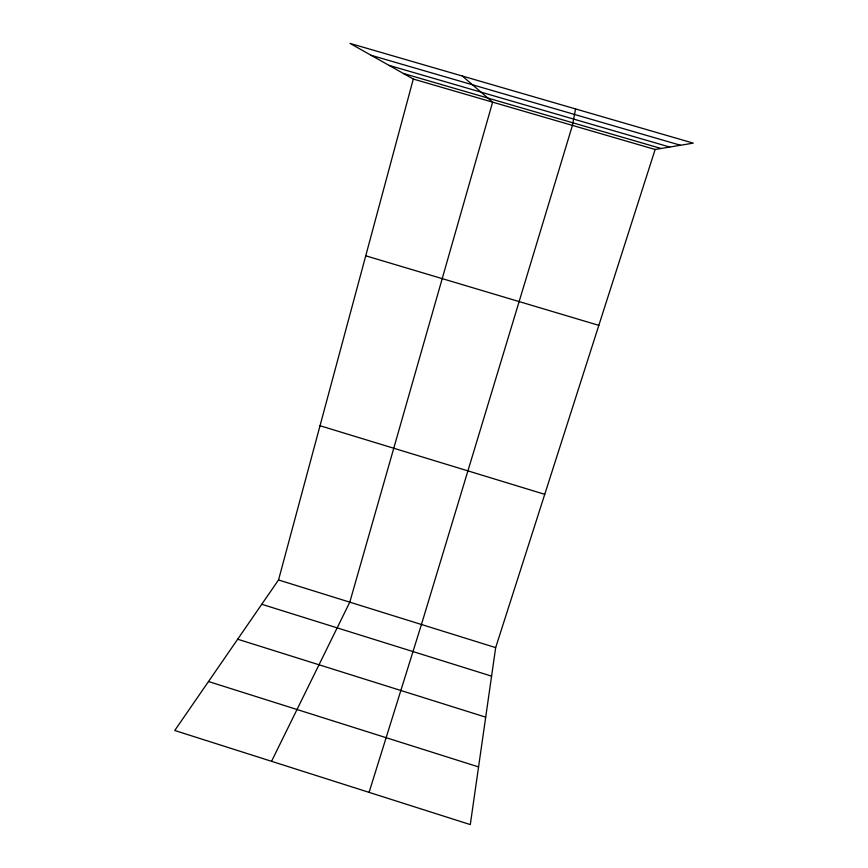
<?xml version="1.0" encoding="UTF-8"?>
<svg xmlns="http://www.w3.org/2000/svg" width="868" height="868" viewBox="0 0 868 868"><rect width="100%" height="100%" fill="white"/><g stroke="black" fill="none" stroke-linecap="round" stroke-linejoin="round"><path stroke-width="1.3" d="M655.134 149.48L495.671 647.615L470.293 824.6L174.75 730.487L278.53 579.965L413.298 79.053L350.01 43.4L693.25 143.133L655.134 149.48L413.298 79.053M575.56 108.934L572.424 125.393L421.447 624.483L369.074 792.365M271.554 761.312L349.793 602.164L492.623 102.164L462.319 76.026M371.157 55.313L680.49 145.26M388.983 65.36L669.749 147.05M403.414 73.487L661.08 148.493M365.743 255.81L598.833 325.359M320.021 425.732L544.746 494.326M278.53 579.965L495.671 647.615M261.756 604.28L491.581 676.139M237.68 639.217L485.7 717.152M208.504 681.521L478.561 766.911"/></g></svg>
